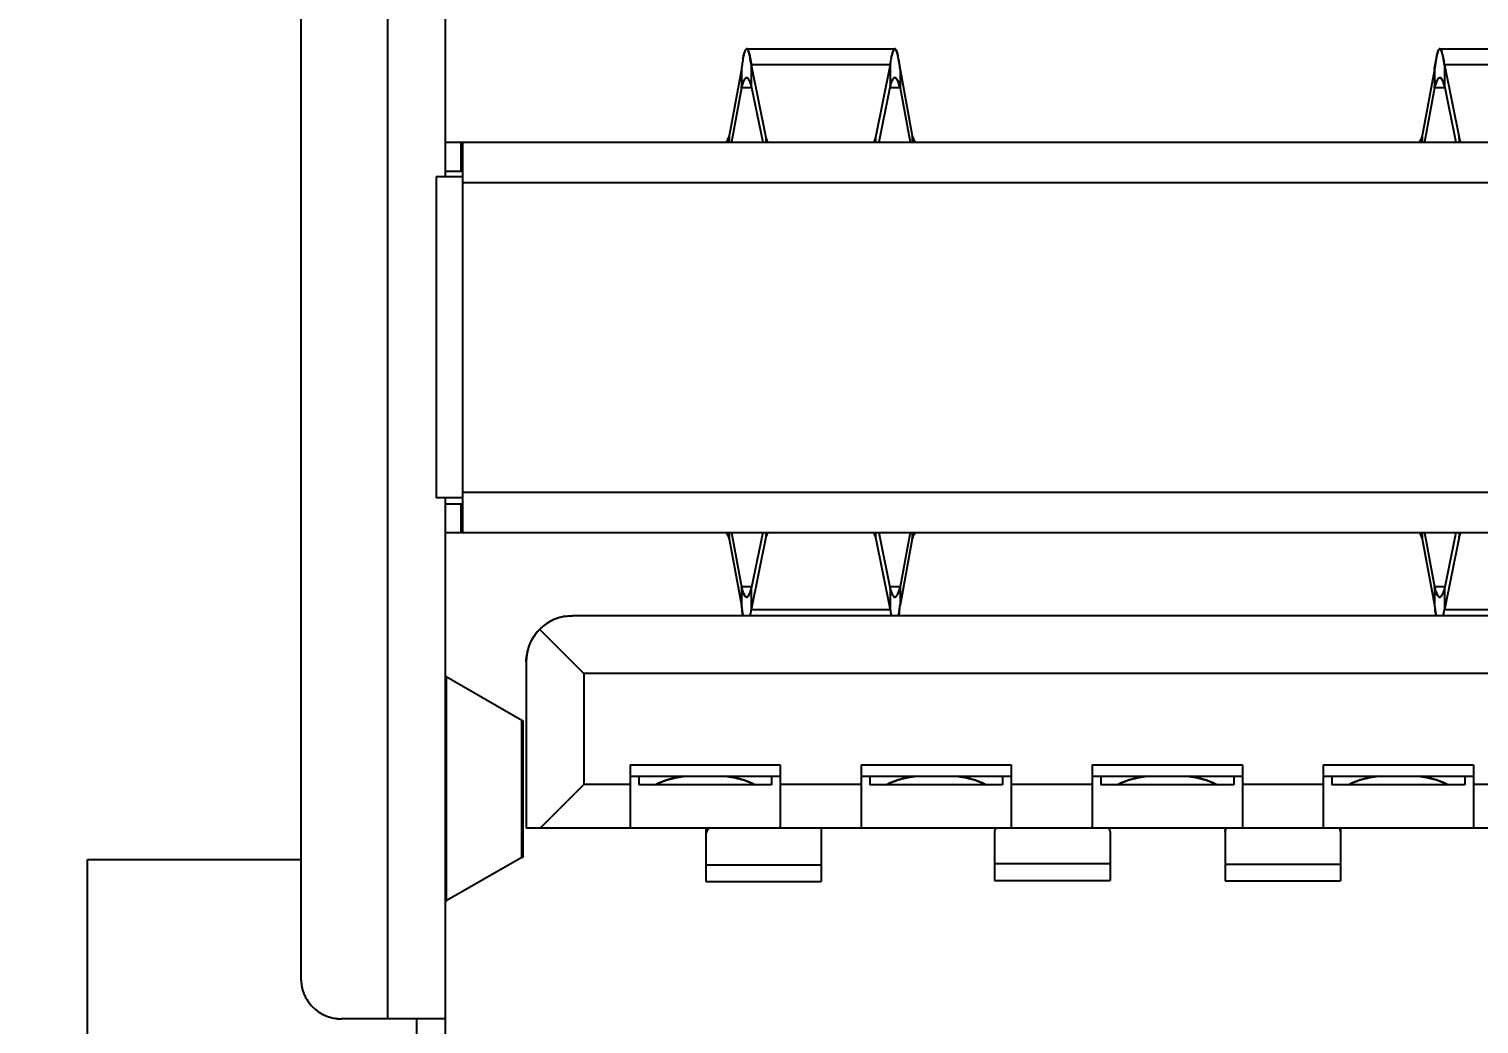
# Model space of a CAD drawing. Header units: millimetres. Extents: x 15 to 418, y 12 to 300.
# Drawn here: x 164.41 to 176.96, y 58.54 to 67.16 of the extents above; entities that cross this region are included whole.
import ezdxf

# ---------------------------------------------------------------- set-up
doc = ezdxf.new("R2010")
doc.units = ezdxf.units.MM
doc.header["$LTSCALE"] = 23.1
doc.layers.get('0').update_dxf_attribs({"linetype": 'CONTINUOUS'})
doc.styles.get("Standard").update_dxf_attribs({"font": 'txt', "width": 0.8})
doc.dimstyles.new('DIMSTYLE_3', dxfattribs={"dimtxt": 4, "dimasz": 4, "dimexe": 0.5, "dimexo": 0.0625, "dimgap": 1, "dimtad": 0, "dimtih": 1, "dimtoh": 1, "dimdec": 1, "dimdsep": 46, "dimtxsty": 'Standard', "dimblk": '_FILLED', "dimblk1": '_FILLED', "dimblk2": '_FILLED', "dimcen": 0.09, "dimadec": 0, "dimazin": 0, "dimtp": 0.01, "dimtm": 0.01, "dimtfac": 1, "dimtdec": 1, "dimtofl": 0, "dimtmove": 0, "dimatfit": 3, "dimldrblk": '_FILLED', "dimfxl": 0, "dimtolj": 1, "dimarcsym": 0})

# ---------------------------------------------------------------- blocks, each defined once
blk = doc.blocks.new('_FILLED')
at = {"color": 0, "linetype": 'ByBlock'}
blk.add_solid([(0, 0), (-1, 0.25), (-1, -0.25)], dxfattribs=at)
blk = doc.blocks.new('*D7')
at = {"color": 2, "linetype": 'Continuous', "transparency": 16777216}
for p, q in [((163.321, 75.647), (203.316, 75.647)), ((202.816, 75.647), (202.816, 62.851)), ((202.816, 50.055), (202.816, 62.851)), ((182.071, 50.055), (203.316, 50.055))]:
    blk.add_line(p, q, dxfattribs=at)
at = {"color": 2, "linetype": 'Continuous', "transparency": 16777216, "xscale": 4, "yscale": 4, "zscale": 4}
for p, rotation in [((202.816, 75.647), 90), ((202.816, 50.055), 270)]:
    blk.add_blockref('_FILLED', p, dxfattribs=dict(at, rotation=rotation))

msp = doc.modelspace()

# ---------------------------------------------------------------- linework, layer by layer
at = {"color": 7, "linetype": 'Continuous'}
for p, q in [((168.012, 71.055), (168.012, 65.875)), ((167.512, 70.405), (167.512, 58.585)), ((166.762, 70.055), (166.762, 58.935)), ((170.642, 66.943), (170.647, 66.924)), ((170.647, 66.924), (170.642, 66.943)), ((171.935, 66.897), (171.931, 66.919)), ((170.575, 66.805), (170.47, 66.229)), ((170.575, 66.805), (170.575, 66.645)), ((171.863, 66.844), (170.661, 66.844)), ((170.661, 66.844), (170.661, 66.664)), ((170.661, 66.844), (170.788, 66.216)), ((171.863, 66.844), (171.737, 66.216)), ((171.863, 66.844), (171.863, 66.664)), ((171.949, 66.805), (171.949, 66.645)), ((171.949, 66.805), (172.055, 66.229)), ((176.575, 66.805), (176.47, 66.229)), ((176.575, 66.805), (176.575, 66.645)), ((177.863, 66.844), (176.661, 66.844)), ((176.661, 66.844), (176.661, 66.664)), ((176.661, 66.844), (176.788, 66.216)), ((170.661, 66.664), (170.76, 66.175)), ((171.863, 66.664), (171.765, 66.175)), ((176.596, 66.707), (176.592, 66.696)), ((176.592, 66.696), (176.596, 66.707)), ((176.661, 66.664), (176.76, 66.175)), ((170.575, 66.645), (170.489, 66.175)), ((170.661, 66.645), (170.575, 66.645)), ((171.949, 66.645), (171.863, 66.645)), ((171.949, 66.645), (172.035, 66.175)), ((176.575, 66.645), (176.489, 66.175)), ((176.661, 66.645), (176.575, 66.645)), ((168.012, 66.175), (180.512, 66.175)), ((168.15, 65.925), (168.15, 66.175)), ((168.162, 66.175), (168.162, 62.795)), ((170.47, 66.229), (170.47, 66.175)), ((170.788, 66.216), (170.788, 66.175)), ((171.737, 66.216), (171.737, 66.175)), ((172.055, 66.229), (172.055, 66.175)), ((176.47, 66.229), (176.47, 66.175)), ((176.788, 66.216), (176.788, 66.175)), ((168.012, 65.925), (168.162, 65.925)), ((168.162, 65.875), (167.933, 65.875)), ((167.933, 65.875), (167.933, 63.095)), ((168.162, 65.825), (180.362, 65.825)), ((168.162, 63.145), (180.362, 63.145)), ((168.162, 63.095), (167.933, 63.095)), ((168.012, 63.095), (168.012, 57.935)), ((168.012, 63.045), (168.162, 63.045)), ((168.15, 62.795), (168.15, 63.045)), ((168.012, 62.795), (180.512, 62.795)), ((170.47, 62.795), (170.47, 62.742)), ((170.489, 62.795), (170.575, 62.326)), ((170.76, 62.795), (170.661, 62.307)), ((170.788, 62.795), (170.788, 62.755)), ((171.737, 62.795), (171.737, 62.755)), ((171.765, 62.795), (171.863, 62.307)), ((172.035, 62.795), (171.949, 62.326)), ((172.055, 62.795), (172.055, 62.742)), ((176.47, 62.795), (176.47, 62.742)), ((176.489, 62.795), (176.575, 62.326)), ((176.76, 62.795), (176.661, 62.307)), ((176.788, 62.795), (176.788, 62.755)), ((170.47, 62.742), (170.575, 62.166)), ((170.788, 62.755), (170.661, 62.127)), ((171.737, 62.755), (171.863, 62.127)), ((172.055, 62.742), (171.949, 62.166)), ((176.47, 62.742), (176.575, 62.166)), ((176.788, 62.755), (176.661, 62.127)), ((170.661, 62.326), (170.575, 62.326)), ((170.575, 62.326), (170.575, 62.166)), ((170.661, 62.307), (170.661, 62.127)), ((171.949, 62.326), (171.863, 62.326)), ((171.863, 62.307), (171.863, 62.127)), ((171.949, 62.326), (171.949, 62.166)), ((176.661, 62.326), (176.575, 62.326)), ((176.575, 62.326), (176.575, 62.166)), ((176.661, 62.307), (176.661, 62.127)), ((179.412, 62.075), (169.112, 62.075)), ((171.863, 62.127), (170.661, 62.127)), ((177.863, 62.127), (176.661, 62.127)), ((169.212, 61.575), (168.829, 61.958)), ((168.712, 61.675), (168.712, 60.235)), ((168.676, 61.168), (168.02, 61.545)), ((168.02, 61.545), (168.02, 59.606)), ((179.312, 61.575), (169.212, 61.575)), ((169.212, 61.575), (169.212, 60.615)), ((168.676, 61.168), (168.686, 61.16)), ((168.676, 59.983), (168.676, 61.168)), ((169.612, 60.785), (170.912, 60.785)), ((169.612, 60.785), (169.612, 60.235)), ((170.912, 60.785), (170.912, 60.235)), ((171.612, 60.785), (172.912, 60.785)), ((171.612, 60.785), (171.612, 60.235)), ((172.912, 60.785), (172.912, 60.235)), ((173.612, 60.785), (174.912, 60.785)), ((173.612, 60.785), (173.612, 60.235)), ((174.912, 60.785), (174.912, 60.235)), ((175.612, 60.785), (176.912, 60.785)), ((175.612, 60.785), (175.612, 60.235)), ((176.912, 60.785), (176.912, 60.235)), ((169.612, 60.685), (170.912, 60.685)), ((169.687, 60.685), (169.687, 60.61)), ((170.837, 60.685), (170.837, 60.61)), ((171.612, 60.685), (172.912, 60.685)), ((171.687, 60.685), (171.687, 60.61)), ((172.837, 60.685), (172.837, 60.61)), ((173.612, 60.685), (174.912, 60.685)), ((173.687, 60.685), (173.687, 60.61)), ((174.837, 60.685), (174.837, 60.61)), ((175.612, 60.685), (176.912, 60.685)), ((175.687, 60.685), (175.687, 60.61)), ((176.837, 60.685), (176.837, 60.61)), ((169.212, 60.615), (168.832, 60.235)), ((169.612, 60.615), (169.212, 60.615)), ((170.837, 60.61), (169.687, 60.61)), ((171.612, 60.615), (170.912, 60.615)), ((172.837, 60.61), (171.687, 60.61)), ((173.612, 60.615), (172.912, 60.615)), ((174.837, 60.61), (173.687, 60.61)), ((175.612, 60.615), (174.912, 60.615)), ((176.837, 60.61), (175.687, 60.61)), ((177.612, 60.615), (176.912, 60.615)), ((179.812, 60.235), (168.712, 60.235)), ((170.267, 60.235), (170.267, 59.774)), ((171.267, 60.235), (171.267, 59.774)), ((172.767, 60.207), (172.767, 59.784)), ((173.767, 60.207), (173.767, 59.784)), ((174.762, 60.235), (174.762, 59.779)), ((175.762, 60.235), (175.762, 59.779)), ((164.914, 59.965), (166.762, 59.965)), ((164.914, 57.105), (164.914, 59.965)), ((168.676, 59.983), (168.02, 59.606)), ((168.686, 59.991), (168.676, 59.983)), ((171.267, 59.917), (170.267, 59.917)), ((173.767, 59.927), (172.767, 59.927)), ((175.762, 59.922), (174.762, 59.922)), ((168.012, 58.585), (167.112, 58.585)), ((167.762, 58.585), (167.762, 56.155))]:
    msp.add_line(p, q, dxfattribs=at)
at = {"color": 6, "linetype": 'Continuous'}
for p, q in [((170.621, 66.984), (171.904, 66.984)), ((176.621, 66.984), (177.904, 66.984)), ((168.686, 59.991), (168.686, 61.16)), ((170.267, 59.774), (171.267, 59.774)), ((172.767, 59.784), (173.767, 59.784)), ((174.762, 59.779), (175.762, 59.779))]:
    msp.add_line(p, q, dxfattribs=at)
at = {"color": 7, "linetype": 'Continuous'}
for centre, radius, start, end in [((170.813, 66.889), 0.22, 161.8937, 163.3695), ((171.104, 66.743), 0.846, 10.4694, 11.995), ((177.538, 66.72), 0.964, 168.2742, 169.6498), ((177.472, 66.733), 0.898, 168.2257, 169.7035), ((173.599, 66.391), 3.052, 171.7142, 172.1979), ((173.482, 66.408), 2.934, 171.7036, 172.2067), ((173.869, 66.541), 2.029, 170.7659, 171.4096), ((173.785, 66.554), 1.944, 170.7507, 171.4225), ((174.872, 66.575), 1.81, 9.1379, 9.277), ((175.056, 66.604), 1.623, 9.1603, 9.3147), ((174.646, 66.539), 2.038, 8.5909, 9.132), ((174.735, 66.553), 1.948, 8.5795, 9.1454), ((176.236, 66.538), 0.443, 18.1033, 18.8621), ((176.238, 66.539), 0.441, 18.0911, 18.854), ((176.134, 66.505), 0.551, 16.7968, 18.0697), ((176.138, 66.506), 0.547, 16.7972, 18.0789), ((170.424, 66.203), 0.0314, 315.0583, 318.1023), ((172.101, 66.203), 0.0319, 221.7839, 224.7395), ((176.424, 66.203), 0.0314, 315.0583, 318.1023), ((170.424, 62.768), 0.0319, 41.7839, 44.7395), ((172.101, 62.768), 0.0314, 135.0583, 138.1023), ((176.424, 62.768), 0.0319, 41.7839, 44.7395), ((173.641, 62.586), 3.094, 187.8008, 188.1345), ((173.555, 62.573), 3.008, 187.7822, 188.1257), ((172.984, 62.491), 2.431, 188.1201, 188.7141), ((172.957, 62.487), 2.403, 188.1243, 188.7251), ((169.424, 62.508), 2.549, 351.3006, 351.875), ((169.665, 62.473), 2.305, 351.263, 351.8978), ((168.878, 62.586), 3.1, 351.8731, 352.199), ((168.962, 62.574), 3.015, 351.8822, 352.2175), ((179.641, 62.586), 3.094, 187.8008, 188.1345), ((179.555, 62.573), 3.008, 187.7822, 188.1257), ((178.984, 62.491), 2.431, 188.1201, 188.7141), ((178.957, 62.487), 2.403, 188.1243, 188.7251), ((169.112, 61.675), 0.4, 89.9964, 180.0036), ((169.111, 61.677), 0.398, 118.5376, 135.0446), ((169.114, 61.672), 0.404, 117.0578, 118.572), ((169.112, 61.676), 0.399, 110.1491, 117.0708), ((169.111, 61.68), 0.395, 107.8292, 110.126), ((169.113, 61.671), 0.404, 101.0806, 107.8174), ((169.114, 61.666), 0.41, 98.8163, 101.1055), ((169.385, 62.309), 1.289, 349.5561, 350.2079), ((169.4, 62.307), 1.274, 349.5461, 350.2054), ((169.086, 62.361), 1.592, 350.201, 350.7641), ((169.102, 62.358), 1.576, 350.2012, 350.7701), ((168.672, 62.427), 2.012, 350.8906, 351.4179), ((168.686, 62.425), 1.998, 350.8887, 351.4198), ((168.921, 62.388), 1.76, 350.7618, 350.8809), ((168.944, 62.384), 1.737, 350.7574, 350.878), ((173.853, 62.427), 2.012, 188.5821, 189.1094), ((173.839, 62.425), 1.998, 188.5802, 189.1113), ((173.603, 62.388), 1.759, 189.1191, 189.2389), ((173.581, 62.384), 1.736, 189.122, 189.2433), ((173.452, 62.363), 1.606, 189.2383, 189.7355), ((173.438, 62.361), 1.592, 189.2326, 189.7341), ((173.157, 62.312), 1.307, 189.7239, 190.4409), ((173.14, 62.309), 1.29, 189.7251, 190.4511), ((175.385, 62.309), 1.289, 349.5561, 350.2079), ((175.4, 62.307), 1.274, 349.5461, 350.2054), ((175.086, 62.361), 1.592, 350.201, 350.7641), ((175.102, 62.358), 1.576, 350.2012, 350.7701), ((174.672, 62.427), 2.012, 350.8906, 351.4179), ((174.686, 62.425), 1.998, 350.8887, 351.4198), ((174.921, 62.388), 1.76, 350.7618, 350.8809), ((174.944, 62.384), 1.737, 350.7574, 350.878), ((169.112, 61.676), 0.4, 134.9908, 152.5565), ((169.119, 61.674), 0.407, 162.207, 169.6455), ((169.108, 61.677), 0.396, 160.9265, 162.1719), ((169.109, 61.677), 0.397, 152.5076, 160.9207), ((169.122, 61.673), 0.41, 169.6387, 171.1857), ((167.115, 58.936), 0.353, 180.0656, 197.6772), ((167.112, 58.935), 0.35, 179.9956, 270.0044), ((167.111, 58.935), 0.349, 197.7366, 205.1109), ((167.113, 58.936), 0.351, 205.1088, 210.2817), ((167.112, 58.935), 0.349, 210.281, 215.9201), ((167.113, 58.936), 0.351, 215.9432, 234.0563), ((167.112, 58.935), 0.349, 234.0771, 238.5219), ((167.113, 58.936), 0.351, 238.523, 244.8903), ((167.112, 58.934), 0.349, 244.8886, 252.2689), ((167.113, 58.939), 0.353, 252.3357, 269.921)]:
    msp.add_arc(centre, radius, start, end, dxfattribs=at)
for points, knots in [([(170.602, 66.952), (170.601, 66.948), (170.596, 66.93), (170.592, 66.912), (170.589, 66.897)], [0, 0, 0, 0, 0.208296, 1, 1, 1, 1]), ([(170.589, 66.897), (170.59, 66.902), (170.594, 66.921), (170.598, 66.939), (170.602, 66.952)], [0, 0, 0, 0, 0.291148, 1, 1, 1, 1]), ([(170.618, 66.983), (170.614, 66.981), (170.608, 66.97), (170.604, 66.959), (170.602, 66.952)], [0, 0, 0, 0, 0.35859, 1, 1, 1, 1]), ([(170.618, 66.983), (170.619, 66.984), (170.622, 66.984), (170.626, 66.982), (170.63, 66.978), (170.632, 66.974), (170.633, 66.972)], [0, 0, 0, 0, 0.178898, 0.374725, 0.640937, 1, 1, 1, 1]), ([(170.633, 66.972), (170.631, 66.975), (170.628, 66.98), (170.623, 66.984), (170.621, 66.984)], [0, 0, 0, 0, 0.622365, 1, 1, 1, 1]), ([(170.633, 66.972), (170.633, 66.97), (170.638, 66.96), (170.64, 66.951), (170.642, 66.943)], [0, 0, 0, 0, 0.20189, 1, 1, 1, 1]), ([(170.642, 66.943), (170.642, 66.946), (170.639, 66.955), (170.636, 66.965), (170.633, 66.972)], [0, 0, 0, 0, 0.298458, 1, 1, 1, 1]), ([(170.647, 66.924), (170.648, 66.918), (170.654, 66.892), (170.658, 66.865), (170.661, 66.844)], [0, 0, 0, 0, 0.215856, 1, 1, 1, 1]), ([(170.661, 66.844), (170.66, 66.851), (170.656, 66.878), (170.651, 66.905), (170.647, 66.924)], [0, 0, 0, 0, 0.282857, 1, 1, 1, 1]), ([(171.867, 66.866), (171.868, 66.872), (171.871, 66.891), (171.875, 66.91), (171.878, 66.924)], [0, 0, 0, 0, 0.276824, 1, 1, 1, 1]), ([(171.891, 66.969), (171.89, 66.966), (171.884, 66.952), (171.88, 66.936), (171.878, 66.924)], [0, 0, 0, 0, 0.194432, 1, 1, 1, 1]), ([(171.878, 66.924), (171.879, 66.929), (171.882, 66.944), (171.886, 66.959), (171.891, 66.969)], [0, 0, 0, 0, 0.30547, 1, 1, 1, 1]), ([(171.904, 66.984), (171.901, 66.984), (171.895, 66.979), (171.892, 66.973), (171.891, 66.969)], [0, 0, 0, 0, 0.365961, 1, 1, 1, 1]), ([(171.891, 66.969), (171.892, 66.972), (171.894, 66.976), (171.898, 66.981), (171.902, 66.984), (171.905, 66.984), (171.906, 66.983)], [0, 0, 0, 0, 0.368805, 0.639067, 0.831279, 1, 1, 1, 1]), ([(171.906, 66.983), (171.907, 66.983), (171.909, 66.982), (171.911, 66.98), (171.912, 66.978)], [0, 0, 0, 0, 0.208573, 1, 1, 1, 1]), ([(171.912, 66.978), (171.911, 66.979), (171.91, 66.981), (171.908, 66.983), (171.906, 66.983)], [0, 0, 0, 0, 0.296985, 1, 1, 1, 1]), ([(171.912, 66.978), (171.913, 66.977), (171.916, 66.97), (171.919, 66.963), (171.921, 66.958)], [0, 0, 0, 0, 0.195626, 1, 1, 1, 1]), ([(171.921, 66.958), (171.92, 66.96), (171.918, 66.967), (171.915, 66.974), (171.912, 66.978)], [0, 0, 0, 0, 0.305675, 1, 1, 1, 1]), ([(171.921, 66.958), (171.922, 66.955), (171.926, 66.942), (171.929, 66.929), (171.931, 66.919)], [0, 0, 0, 0, 0.212833, 1, 1, 1, 1]), ([(171.931, 66.919), (171.93, 66.923), (171.927, 66.936), (171.924, 66.949), (171.921, 66.958)], [0, 0, 0, 0, 0.287095, 1, 1, 1, 1]), ([(176.603, 66.954), (176.602, 66.951), (176.598, 66.939), (176.595, 66.926), (176.593, 66.916)], [0, 0, 0, 0, 0.216421, 1, 1, 1, 1]), ([(176.593, 66.916), (176.594, 66.92), (176.597, 66.932), (176.6, 66.945), (176.603, 66.954)], [0, 0, 0, 0, 0.283116, 1, 1, 1, 1]), ([(176.609, 66.972), (176.609, 66.97), (176.606, 66.965), (176.604, 66.959), (176.603, 66.954)], [0, 0, 0, 0, 0.214841, 1, 1, 1, 1]), ([(176.603, 66.954), (176.603, 66.955), (176.605, 66.962), (176.607, 66.968), (176.609, 66.972)], [0, 0, 0, 0, 0.285552, 1, 1, 1, 1]), ([(176.616, 66.982), (176.616, 66.982), (176.613, 66.979), (176.611, 66.975), (176.609, 66.972)], [0, 0, 0, 0, 0.196968, 1, 1, 1, 1]), ([(176.609, 66.972), (176.61, 66.973), (176.612, 66.977), (176.614, 66.98), (176.616, 66.982)], [0, 0, 0, 0, 0.306939, 1, 1, 1, 1]), ([(176.621, 66.984), (176.62, 66.984), (176.618, 66.983), (176.617, 66.982), (176.616, 66.982)], [0, 0, 0, 0, 0.717766, 1, 1, 1, 1]), ([(176.616, 66.982), (176.617, 66.983), (176.62, 66.984), (176.624, 66.984), (176.627, 66.981), (176.629, 66.978), (176.63, 66.976)], [0, 0, 0, 0, 0.223424, 0.423145, 0.668296, 1, 1, 1, 1]), ([(176.63, 66.977), (176.629, 66.978), (176.627, 66.981), (176.624, 66.984), (176.621, 66.984)], [0, 0, 0, 0, 0.331877, 1, 1, 1, 1]), ([(176.638, 66.957), (176.638, 66.959), (176.635, 66.966), (176.633, 66.972), (176.63, 66.977)], [0, 0, 0, 0, 0.298934, 1, 1, 1, 1]), ([(176.63, 66.976), (176.631, 66.975), (176.634, 66.969), (176.637, 66.962), (176.638, 66.957)], [0, 0, 0, 0, 0.20199, 1, 1, 1, 1]), ([(176.644, 66.937), (176.643, 66.939), (176.642, 66.946), (176.64, 66.952), (176.638, 66.957)], [0, 0, 0, 0, 0.272734, 1, 1, 1, 1]), ([(176.644, 66.937), (176.645, 66.932), (176.65, 66.909), (176.655, 66.886), (176.658, 66.867)], [0, 0, 0, 0, 0.21271, 1, 1, 1, 1]), ([(176.658, 66.867), (176.657, 66.874), (176.653, 66.897), (176.648, 66.921), (176.644, 66.937)], [0, 0, 0, 0, 0.286092, 1, 1, 1, 1]), ([(170.589, 66.897), (170.589, 66.892), (170.585, 66.87), (170.581, 66.848), (170.579, 66.831)], [0, 0, 0, 0, 0.227748, 1, 1, 1, 1]), ([(171.935, 66.897), (171.936, 66.89), (171.942, 66.86), (171.946, 66.829), (171.949, 66.805)], [0, 0, 0, 0, 0.222133, 1, 1, 1, 1]), ([(171.949, 66.805), (171.948, 66.814), (171.944, 66.844), (171.939, 66.875), (171.935, 66.897)], [0, 0, 0, 0, 0.2765, 1, 1, 1, 1]), ([(176.589, 66.893), (176.588, 66.887), (176.583, 66.858), (176.578, 66.828), (176.575, 66.805)], [0, 0, 0, 0, 0.22367, 1, 1, 1, 1]), ([(176.575, 66.805), (176.576, 66.814), (176.58, 66.843), (176.585, 66.872), (176.589, 66.893)], [0, 0, 0, 0, 0.27516, 1, 1, 1, 1]), ([(170.592, 66.698), (170.591, 66.694), (170.584, 66.677), (170.579, 66.659), (170.575, 66.645)], [0, 0, 0, 0, 0.21757, 1, 1, 1, 1]), ([(170.575, 66.645), (170.576, 66.65), (170.582, 66.668), (170.587, 66.685), (170.592, 66.698)], [0, 0, 0, 0, 0.280954, 1, 1, 1, 1]), ([(170.604, 66.721), (170.603, 66.719), (170.598, 66.712), (170.595, 66.704), (170.592, 66.698)], [0, 0, 0, 0, 0.215224, 1, 1, 1, 1]), ([(170.592, 66.698), (170.593, 66.7), (170.597, 66.708), (170.6, 66.715), (170.604, 66.721)], [0, 0, 0, 0, 0.285033, 1, 1, 1, 1]), ([(170.61, 66.728), (170.609, 66.728), (170.607, 66.725), (170.605, 66.723), (170.604, 66.721)], [0, 0, 0, 0, 0.227103, 1, 1, 1, 1]), ([(170.604, 66.721), (170.604, 66.721), (170.606, 66.724), (170.608, 66.726), (170.61, 66.728)], [0, 0, 0, 0, 0.273736, 1, 1, 1, 1]), ([(170.644, 66.71), (170.642, 66.715), (170.637, 66.723), (170.628, 66.733), (170.617, 66.735), (170.612, 66.731), (170.61, 66.728)], [0, 0, 0, 0, 0.353879, 0.600544, 0.784204, 1, 1, 1, 1]), ([(170.61, 66.728), (170.61, 66.729), (170.614, 66.732), (170.618, 66.734), (170.621, 66.734)], [0, 0, 0, 0, 0.294548, 1, 1, 1, 1]), ([(170.644, 66.71), (170.646, 66.707), (170.652, 66.692), (170.658, 66.676), (170.661, 66.664)], [0, 0, 0, 0, 0.211067, 1, 1, 1, 1]), ([(170.661, 66.664), (170.66, 66.668), (170.655, 66.684), (170.649, 66.7), (170.644, 66.71)], [0, 0, 0, 0, 0.287723, 1, 1, 1, 1]), ([(171.88, 66.71), (171.879, 66.707), (171.872, 66.692), (171.867, 66.676), (171.863, 66.664)], [0, 0, 0, 0, 0.211127, 1, 1, 1, 1]), ([(171.863, 66.664), (171.865, 66.668), (171.87, 66.684), (171.875, 66.7), (171.88, 66.71)], [0, 0, 0, 0, 0.28773, 1, 1, 1, 1]), ([(171.892, 66.728), (171.891, 66.727), (171.886, 66.721), (171.883, 66.715), (171.88, 66.71)], [0, 0, 0, 0, 0.209033, 1, 1, 1, 1]), ([(171.88, 66.71), (171.881, 66.712), (171.885, 66.718), (171.888, 66.724), (171.892, 66.728)], [0, 0, 0, 0, 0.29249, 1, 1, 1, 1]), ([(171.898, 66.732), (171.897, 66.732), (171.895, 66.731), (171.893, 66.729), (171.892, 66.728)], [0, 0, 0, 0, 0.227574, 1, 1, 1, 1]), ([(171.892, 66.728), (171.892, 66.728), (171.894, 66.73), (171.896, 66.732), (171.898, 66.732)], [0, 0, 0, 0, 0.274766, 1, 1, 1, 1]), ([(171.932, 66.698), (171.93, 66.704), (171.925, 66.715), (171.917, 66.727), (171.907, 66.735), (171.9, 66.734), (171.898, 66.732)], [0, 0, 0, 0, 0.375073, 0.649675, 0.83885, 1, 1, 1, 1]), ([(171.904, 66.734), (171.909, 66.734), (171.918, 66.726), (171.926, 66.712), (171.93, 66.703), (171.932, 66.698)], [0, 0, 0, 0, 0.35712, 0.639085, 1, 1, 1, 1]), ([(171.932, 66.698), (171.934, 66.694), (171.94, 66.677), (171.946, 66.659), (171.949, 66.645)], [0, 0, 0, 0, 0.21752, 1, 1, 1, 1]), ([(171.949, 66.645), (171.948, 66.65), (171.943, 66.668), (171.937, 66.685), (171.932, 66.698)], [0, 0, 0, 0, 0.280884, 1, 1, 1, 1]), ([(176.592, 66.696), (176.59, 66.692), (176.584, 66.675), (176.579, 66.658), (176.575, 66.645)], [0, 0, 0, 0, 0.219177, 1, 1, 1, 1]), ([(176.575, 66.645), (176.576, 66.65), (176.581, 66.667), (176.587, 66.684), (176.592, 66.696)], [0, 0, 0, 0, 0.279415, 1, 1, 1, 1]), ([(176.608, 66.727), (176.607, 66.725), (176.602, 66.719), (176.599, 66.713), (176.596, 66.707)], [0, 0, 0, 0, 0.209928, 1, 1, 1, 1]), ([(176.596, 66.707), (176.597, 66.709), (176.601, 66.716), (176.605, 66.723), (176.608, 66.727)], [0, 0, 0, 0, 0.291439, 1, 1, 1, 1]), ([(176.625, 66.733), (176.622, 66.734), (176.615, 66.734), (176.61, 66.729), (176.608, 66.727)], [0, 0, 0, 0, 0.440166, 1, 1, 1, 1]), ([(176.608, 66.727), (176.609, 66.728), (176.613, 66.731), (176.617, 66.734), (176.621, 66.734)], [0, 0, 0, 0, 0.302631, 1, 1, 1, 1]), ([(176.625, 66.733), (176.625, 66.733), (176.629, 66.731), (176.632, 66.728), (176.635, 66.726)], [0, 0, 0, 0, 0.213807, 1, 1, 1, 1]), ([(176.635, 66.726), (176.634, 66.727), (176.631, 66.73), (176.627, 66.732), (176.625, 66.733)], [0, 0, 0, 0, 0.293478, 1, 1, 1, 1]), ([(176.635, 66.726), (176.635, 66.725), (176.638, 66.722), (176.64, 66.718), (176.641, 66.716)], [0, 0, 0, 0, 0.225938, 1, 1, 1, 1]), ([(176.641, 66.716), (176.641, 66.717), (176.639, 66.72), (176.636, 66.723), (176.635, 66.726)], [0, 0, 0, 0, 0.274716, 1, 1, 1, 1]), ([(176.641, 66.716), (176.642, 66.713), (176.648, 66.702), (176.653, 66.69), (176.656, 66.681)], [0, 0, 0, 0, 0.211864, 1, 1, 1, 1]), ([(176.656, 66.681), (176.655, 66.685), (176.65, 66.696), (176.646, 66.708), (176.641, 66.716)], [0, 0, 0, 0, 0.287448, 1, 1, 1, 1]), ([(170.447, 66.182), (170.448, 66.183), (170.453, 66.189), (170.456, 66.195), (170.459, 66.2)], [0, 0, 0, 0, 0.208048, 1, 1, 1, 1]), ([(170.459, 66.2), (170.458, 66.198), (170.454, 66.192), (170.451, 66.186), (170.447, 66.182)], [0, 0, 0, 0, 0.293258, 1, 1, 1, 1]), ([(170.459, 66.2), (170.46, 66.202), (170.464, 66.212), (170.467, 66.221), (170.47, 66.229)], [0, 0, 0, 0, 0.223203, 1, 1, 1, 1]), ([(170.47, 66.229), (170.469, 66.226), (170.465, 66.217), (170.462, 66.207), (170.459, 66.2)], [0, 0, 0, 0, 0.275561, 1, 1, 1, 1]), ([(170.788, 66.216), (170.789, 66.212), (170.792, 66.198), (170.797, 66.185), (170.802, 66.175)], [0, 0, 0, 0, 0.245672, 1, 1, 1, 1]), ([(170.802, 66.175), (170.801, 66.178), (170.794, 66.191), (170.79, 66.205), (170.788, 66.216)], [0, 0, 0, 0, 0.255309, 1, 1, 1, 1]), ([(171.722, 66.175), (171.724, 66.178), (171.73, 66.191), (171.735, 66.205), (171.737, 66.216)], [0, 0, 0, 0, 0.255322, 1, 1, 1, 1]), ([(171.737, 66.216), (171.736, 66.212), (171.733, 66.198), (171.727, 66.185), (171.722, 66.175)], [0, 0, 0, 0, 0.245692, 1, 1, 1, 1]), ([(172.055, 66.229), (172.056, 66.226), (172.059, 66.217), (172.063, 66.207), (172.066, 66.2)], [0, 0, 0, 0, 0.275959, 1, 1, 1, 1]), ([(172.066, 66.2), (172.065, 66.202), (172.061, 66.212), (172.057, 66.221), (172.055, 66.229)], [0, 0, 0, 0, 0.223269, 1, 1, 1, 1]), ([(172.066, 66.2), (172.067, 66.198), (172.07, 66.192), (172.074, 66.186), (172.077, 66.182)], [0, 0, 0, 0, 0.292903, 1, 1, 1, 1]), ([(172.077, 66.182), (172.076, 66.183), (172.072, 66.189), (172.068, 66.195), (172.066, 66.2)], [0, 0, 0, 0, 0.207848, 1, 1, 1, 1]), ([(176.447, 66.182), (176.448, 66.183), (176.453, 66.189), (176.456, 66.195), (176.459, 66.2)], [0, 0, 0, 0, 0.208048, 1, 1, 1, 1]), ([(176.459, 66.2), (176.458, 66.198), (176.454, 66.192), (176.451, 66.186), (176.447, 66.182)], [0, 0, 0, 0, 0.293258, 1, 1, 1, 1]), ([(176.459, 66.2), (176.46, 66.202), (176.464, 66.212), (176.467, 66.221), (176.47, 66.229)], [0, 0, 0, 0, 0.223203, 1, 1, 1, 1]), ([(176.47, 66.229), (176.469, 66.226), (176.465, 66.217), (176.462, 66.207), (176.459, 66.2)], [0, 0, 0, 0, 0.275561, 1, 1, 1, 1]), ([(176.788, 66.216), (176.789, 66.212), (176.792, 66.198), (176.797, 66.185), (176.802, 66.175)], [0, 0, 0, 0, 0.245672, 1, 1, 1, 1]), ([(176.802, 66.175), (176.801, 66.178), (176.794, 66.191), (176.79, 66.205), (176.788, 66.216)], [0, 0, 0, 0, 0.255309, 1, 1, 1, 1]), ([(170.447, 62.789), (170.448, 62.788), (170.453, 62.782), (170.456, 62.776), (170.459, 62.771)], [0, 0, 0, 0, 0.207848, 1, 1, 1, 1]), ([(170.459, 62.771), (170.458, 62.773), (170.454, 62.779), (170.451, 62.785), (170.447, 62.789)], [0, 0, 0, 0, 0.292903, 1, 1, 1, 1]), ([(170.459, 62.771), (170.46, 62.769), (170.464, 62.759), (170.467, 62.749), (170.47, 62.742)], [0, 0, 0, 0, 0.223269, 1, 1, 1, 1]), ([(170.47, 62.742), (170.469, 62.745), (170.465, 62.754), (170.462, 62.764), (170.459, 62.771)], [0, 0, 0, 0, 0.275959, 1, 1, 1, 1]), ([(170.802, 62.796), (170.801, 62.793), (170.794, 62.78), (170.79, 62.766), (170.788, 62.755)], [0, 0, 0, 0, 0.255322, 1, 1, 1, 1]), ([(170.788, 62.755), (170.789, 62.759), (170.792, 62.773), (170.797, 62.786), (170.802, 62.796)], [0, 0, 0, 0, 0.245692, 1, 1, 1, 1]), ([(171.737, 62.755), (171.736, 62.759), (171.733, 62.773), (171.727, 62.786), (171.722, 62.796)], [0, 0, 0, 0, 0.245672, 1, 1, 1, 1]), ([(171.722, 62.796), (171.724, 62.793), (171.73, 62.78), (171.735, 62.766), (171.737, 62.755)], [0, 0, 0, 0, 0.255309, 1, 1, 1, 1]), ([(172.055, 62.742), (172.056, 62.745), (172.059, 62.754), (172.063, 62.764), (172.066, 62.771)], [0, 0, 0, 0, 0.275561, 1, 1, 1, 1]), ([(172.066, 62.771), (172.065, 62.769), (172.061, 62.759), (172.057, 62.749), (172.055, 62.742)], [0, 0, 0, 0, 0.223203, 1, 1, 1, 1]), ([(172.066, 62.771), (172.067, 62.773), (172.07, 62.779), (172.074, 62.785), (172.077, 62.789)], [0, 0, 0, 0, 0.293258, 1, 1, 1, 1]), ([(172.077, 62.789), (172.076, 62.788), (172.072, 62.782), (172.068, 62.776), (172.066, 62.771)], [0, 0, 0, 0, 0.208048, 1, 1, 1, 1]), ([(176.459, 62.771), (176.458, 62.773), (176.454, 62.779), (176.451, 62.785), (176.447, 62.789)], [0, 0, 0, 0, 0.292903, 1, 1, 1, 1]), ([(176.447, 62.789), (176.448, 62.788), (176.453, 62.782), (176.456, 62.776), (176.459, 62.771)], [0, 0, 0, 0, 0.207848, 1, 1, 1, 1]), ([(176.47, 62.742), (176.469, 62.745), (176.465, 62.754), (176.462, 62.764), (176.459, 62.771)], [0, 0, 0, 0, 0.275959, 1, 1, 1, 1]), ([(176.459, 62.771), (176.46, 62.769), (176.464, 62.759), (176.467, 62.749), (176.47, 62.742)], [0, 0, 0, 0, 0.223269, 1, 1, 1, 1]), ([(176.802, 62.796), (176.801, 62.793), (176.794, 62.78), (176.79, 62.766), (176.788, 62.755)], [0, 0, 0, 0, 0.255322, 1, 1, 1, 1]), ([(176.788, 62.755), (176.789, 62.759), (176.792, 62.773), (176.797, 62.786), (176.802, 62.796)], [0, 0, 0, 0, 0.245692, 1, 1, 1, 1]), ([(170.592, 62.273), (170.591, 62.277), (170.584, 62.294), (170.579, 62.312), (170.575, 62.326)], [0, 0, 0, 0, 0.21752, 1, 1, 1, 1]), ([(170.575, 62.326), (170.576, 62.321), (170.582, 62.303), (170.587, 62.286), (170.592, 62.273)], [0, 0, 0, 0, 0.280884, 1, 1, 1, 1]), ([(170.621, 62.237), (170.615, 62.237), (170.606, 62.245), (170.599, 62.258), (170.594, 62.268), (170.592, 62.273)], [0, 0, 0, 0, 0.35712, 0.639085, 1, 1, 1, 1]), ([(170.592, 62.273), (170.595, 62.267), (170.6, 62.256), (170.608, 62.244), (170.617, 62.236), (170.624, 62.237), (170.627, 62.238)], [0, 0, 0, 0, 0.375073, 0.649675, 0.83885, 1, 1, 1, 1]), ([(170.633, 62.243), (170.634, 62.244), (170.638, 62.25), (170.642, 62.256), (170.644, 62.261)], [0, 0, 0, 0, 0.209039, 1, 1, 1, 1]), ([(170.644, 62.261), (170.643, 62.259), (170.64, 62.253), (170.636, 62.247), (170.633, 62.243)], [0, 0, 0, 0, 0.292483, 1, 1, 1, 1]), ([(170.644, 62.261), (170.646, 62.264), (170.652, 62.279), (170.658, 62.295), (170.661, 62.307)], [0, 0, 0, 0, 0.211127, 1, 1, 1, 1]), ([(170.661, 62.307), (170.66, 62.303), (170.655, 62.287), (170.649, 62.271), (170.644, 62.261)], [0, 0, 0, 0, 0.28773, 1, 1, 1, 1]), ([(171.88, 62.261), (171.879, 62.264), (171.872, 62.279), (171.867, 62.295), (171.863, 62.307)], [0, 0, 0, 0, 0.211067, 1, 1, 1, 1]), ([(171.863, 62.307), (171.865, 62.303), (171.87, 62.287), (171.875, 62.271), (171.88, 62.261)], [0, 0, 0, 0, 0.287723, 1, 1, 1, 1]), ([(171.88, 62.261), (171.883, 62.256), (171.888, 62.248), (171.896, 62.238), (171.907, 62.236), (171.913, 62.24), (171.915, 62.243)], [0, 0, 0, 0, 0.353879, 0.600544, 0.784204, 1, 1, 1, 1]), ([(171.921, 62.25), (171.922, 62.252), (171.926, 62.259), (171.93, 62.267), (171.932, 62.273)], [0, 0, 0, 0, 0.215222, 1, 1, 1, 1]), ([(171.932, 62.273), (171.931, 62.271), (171.928, 62.263), (171.924, 62.255), (171.921, 62.25)], [0, 0, 0, 0, 0.285036, 1, 1, 1, 1]), ([(171.932, 62.273), (171.934, 62.277), (171.94, 62.294), (171.946, 62.312), (171.949, 62.326)], [0, 0, 0, 0, 0.21757, 1, 1, 1, 1]), ([(171.949, 62.326), (171.948, 62.321), (171.943, 62.303), (171.937, 62.286), (171.932, 62.273)], [0, 0, 0, 0, 0.280954, 1, 1, 1, 1]), ([(176.592, 62.273), (176.591, 62.277), (176.584, 62.294), (176.579, 62.312), (176.575, 62.326)], [0, 0, 0, 0, 0.21752, 1, 1, 1, 1]), ([(176.575, 62.326), (176.576, 62.321), (176.582, 62.303), (176.587, 62.286), (176.592, 62.273)], [0, 0, 0, 0, 0.280884, 1, 1, 1, 1]), ([(176.621, 62.237), (176.615, 62.237), (176.606, 62.245), (176.599, 62.258), (176.594, 62.268), (176.592, 62.273)], [0, 0, 0, 0, 0.35712, 0.639085, 1, 1, 1, 1]), ([(176.592, 62.273), (176.595, 62.267), (176.6, 62.256), (176.608, 62.244), (176.617, 62.236), (176.624, 62.237), (176.627, 62.238)], [0, 0, 0, 0, 0.375073, 0.649675, 0.83885, 1, 1, 1, 1]), ([(176.633, 62.243), (176.634, 62.244), (176.638, 62.25), (176.642, 62.256), (176.644, 62.261)], [0, 0, 0, 0, 0.209039, 1, 1, 1, 1]), ([(176.644, 62.261), (176.643, 62.259), (176.64, 62.253), (176.636, 62.247), (176.633, 62.243)], [0, 0, 0, 0, 0.292483, 1, 1, 1, 1]), ([(176.644, 62.261), (176.646, 62.264), (176.652, 62.279), (176.658, 62.295), (176.661, 62.307)], [0, 0, 0, 0, 0.211127, 1, 1, 1, 1]), ([(176.661, 62.307), (176.66, 62.303), (176.655, 62.287), (176.649, 62.271), (176.644, 62.261)], [0, 0, 0, 0, 0.28773, 1, 1, 1, 1]), ([(170.627, 62.238), (170.627, 62.239), (170.629, 62.24), (170.631, 62.242), (170.633, 62.243)], [0, 0, 0, 0, 0.227568, 1, 1, 1, 1]), ([(170.633, 62.243), (170.632, 62.243), (170.63, 62.241), (170.628, 62.239), (170.627, 62.238)], [0, 0, 0, 0, 0.274773, 1, 1, 1, 1]), ([(171.915, 62.243), (171.914, 62.242), (171.911, 62.239), (171.907, 62.237), (171.904, 62.237)], [0, 0, 0, 0, 0.294548, 1, 1, 1, 1]), ([(171.915, 62.243), (171.916, 62.243), (171.918, 62.246), (171.92, 62.248), (171.921, 62.25)], [0, 0, 0, 0, 0.227105, 1, 1, 1, 1]), ([(171.921, 62.25), (171.92, 62.25), (171.919, 62.247), (171.917, 62.244), (171.915, 62.243)], [0, 0, 0, 0, 0.273733, 1, 1, 1, 1]), ([(176.627, 62.238), (176.627, 62.239), (176.629, 62.24), (176.631, 62.242), (176.633, 62.243)], [0, 0, 0, 0, 0.227568, 1, 1, 1, 1]), ([(176.633, 62.243), (176.632, 62.243), (176.63, 62.241), (176.628, 62.239), (176.627, 62.238)], [0, 0, 0, 0, 0.274773, 1, 1, 1, 1]), ([(169.052, 62.071), (169.057, 62.072), (169.077, 62.074), (169.097, 62.076), (169.112, 62.075)], [0, 0, 0, 0, 0.24683, 1, 1, 1, 1]), ([(170.581, 62.123), (170.582, 62.119), (170.584, 62.103), (170.587, 62.087), (170.589, 62.075)], [0, 0, 0, 0, 0.266729, 1, 1, 1, 1]), ([(170.589, 62.075), (170.589, 62.079), (170.586, 62.095), (170.583, 62.111), (170.581, 62.123)], [0, 0, 0, 0, 0.232991, 1, 1, 1, 1]), ([(171.935, 62.075), (171.936, 62.079), (171.939, 62.095), (171.941, 62.111), (171.943, 62.123)], [0, 0, 0, 0, 0.232905, 1, 1, 1, 1]), ([(171.943, 62.123), (171.943, 62.119), (171.94, 62.103), (171.938, 62.087), (171.935, 62.075)], [0, 0, 0, 0, 0.266679, 1, 1, 1, 1]), ([(176.581, 62.123), (176.582, 62.119), (176.584, 62.103), (176.587, 62.087), (176.589, 62.075)], [0, 0, 0, 0, 0.266729, 1, 1, 1, 1]), ([(176.589, 62.075), (176.589, 62.079), (176.586, 62.095), (176.583, 62.111), (176.581, 62.123)], [0, 0, 0, 0, 0.232991, 1, 1, 1, 1]), ([(168.712, 61.675), (168.712, 61.681), (168.713, 61.701), (168.715, 61.721), (168.717, 61.736)], [0, 0, 0, 0, 0.252099, 1, 1, 1, 1]), ([(168.02, 61.545), (168.019, 61.546), (168.015, 61.548), (168.012, 61.552), (168.012, 61.556)], [0, 0, 0, 0, 0.317573, 1, 1, 1, 1]), ([(168.685, 61.158), (168.685, 61.159), (168.686, 61.161), (168.684, 61.164), (168.681, 61.166), (168.678, 61.167), (168.676, 61.168)], [0, 0, 0, 0, 0.174899, 0.367278, 0.634278, 1, 1, 1, 1]), ([(168.683, 61.156), (168.683, 61.155), (168.681, 61.154), (168.68, 61.154), (168.68, 61.153)], [0, 0, 0, 0, 0.719817, 1, 1, 1, 1]), ([(168.686, 61.16), (168.686, 61.16), (168.685, 61.158), (168.684, 61.157), (168.683, 61.156)], [0, 0, 0, 0, 0.217699, 1, 1, 1, 1]), ([(170.091, 60.685), (170.043, 60.681), (169.953, 60.664), (169.867, 60.631), (169.83, 60.61)], [0, 0, 0, 0, 0.534867, 1, 1, 1, 1]), ([(169.83, 60.61), (169.867, 60.631), (169.953, 60.664), (170.042, 60.681), (170.091, 60.685)], [0, 0, 0, 0, 0.464284, 1, 1, 1, 1]), ([(170.434, 60.685), (170.482, 60.681), (170.572, 60.664), (170.657, 60.631), (170.694, 60.61)], [0, 0, 0, 0, 0.535716, 1, 1, 1, 1]), ([(170.694, 60.61), (170.657, 60.631), (170.572, 60.664), (170.482, 60.681), (170.434, 60.685)], [0, 0, 0, 0, 0.465134, 1, 1, 1, 1]), ([(171.83, 60.61), (171.867, 60.631), (171.953, 60.664), (172.042, 60.681), (172.091, 60.685)], [0, 0, 0, 0, 0.464284, 1, 1, 1, 1]), ([(172.091, 60.685), (172.043, 60.681), (171.953, 60.664), (171.867, 60.631), (171.83, 60.61)], [0, 0, 0, 0, 0.534867, 1, 1, 1, 1]), ([(172.434, 60.685), (172.482, 60.681), (172.572, 60.664), (172.657, 60.631), (172.694, 60.61)], [0, 0, 0, 0, 0.535716, 1, 1, 1, 1]), ([(172.694, 60.61), (172.657, 60.631), (172.572, 60.664), (172.482, 60.681), (172.434, 60.685)], [0, 0, 0, 0, 0.465134, 1, 1, 1, 1]), ([(173.83, 60.61), (173.867, 60.631), (173.953, 60.664), (174.042, 60.681), (174.091, 60.685)], [0, 0, 0, 0, 0.464284, 1, 1, 1, 1]), ([(174.091, 60.685), (174.043, 60.681), (173.953, 60.664), (173.867, 60.631), (173.83, 60.61)], [0, 0, 0, 0, 0.534867, 1, 1, 1, 1]), ([(174.434, 60.685), (174.482, 60.681), (174.572, 60.664), (174.657, 60.631), (174.694, 60.61)], [0, 0, 0, 0, 0.535716, 1, 1, 1, 1]), ([(174.694, 60.61), (174.657, 60.631), (174.572, 60.664), (174.482, 60.681), (174.434, 60.685)], [0, 0, 0, 0, 0.465134, 1, 1, 1, 1]), ([(175.83, 60.61), (175.867, 60.631), (175.953, 60.664), (176.042, 60.681), (176.091, 60.685)], [0, 0, 0, 0, 0.464284, 1, 1, 1, 1]), ([(176.091, 60.685), (176.043, 60.681), (175.953, 60.664), (175.867, 60.631), (175.83, 60.61)], [0, 0, 0, 0, 0.534867, 1, 1, 1, 1]), ([(176.434, 60.685), (176.482, 60.681), (176.572, 60.664), (176.657, 60.631), (176.694, 60.61)], [0, 0, 0, 0, 0.535716, 1, 1, 1, 1]), ([(176.694, 60.61), (176.657, 60.631), (176.572, 60.664), (176.482, 60.681), (176.434, 60.685)], [0, 0, 0, 0, 0.465134, 1, 1, 1, 1]), ([(170.277, 60.212), (170.276, 60.209), (170.27, 60.197), (170.267, 60.184), (170.267, 60.174)], [0, 0, 0, 0, 0.257264, 1, 1, 1, 1]), ([(170.277, 60.212), (170.278, 60.214), (170.283, 60.223), (170.29, 60.231), (170.296, 60.236)], [0, 0, 0, 0, 0.243671, 1, 1, 1, 1]), ([(170.296, 60.236), (170.294, 60.235), (170.287, 60.227), (170.281, 60.219), (170.277, 60.212)], [0, 0, 0, 0, 0.256993, 1, 1, 1, 1]), ([(172.774, 60.236), (172.773, 60.233), (172.769, 60.224), (172.767, 60.214), (172.767, 60.207)], [0, 0, 0, 0, 0.256938, 1, 1, 1, 1]), ([(173.767, 60.207), (173.767, 60.214), (173.765, 60.224), (173.761, 60.233), (173.76, 60.236)], [0, 0, 0, 0, 0.743054, 1, 1, 1, 1]), ([(174.762, 60.202), (174.762, 60.21), (174.764, 60.22), (174.769, 60.229), (174.77, 60.232)], [0, 0, 0, 0, 0.743266, 1, 1, 1, 1]), ([(174.77, 60.232), (174.769, 60.229), (174.764, 60.22), (174.762, 60.21), (174.762, 60.202)], [0, 0, 0, 0, 0.257308, 1, 1, 1, 1]), ([(175.755, 60.232), (175.756, 60.229), (175.76, 60.22), (175.762, 60.21), (175.762, 60.202)], [0, 0, 0, 0, 0.25675, 1, 1, 1, 1]), ([(175.762, 60.202), (175.762, 60.205), (175.762, 60.215), (175.758, 60.225), (175.755, 60.232)], [0, 0, 0, 0, 0.245272, 1, 1, 1, 1]), ([(168.676, 59.983), (168.678, 59.984), (168.682, 59.985), (168.685, 59.988), (168.686, 59.992), (168.684, 59.994), (168.683, 59.995)], [0, 0, 0, 0, 0.363161, 0.608423, 0.786252, 1, 1, 1, 1]), ([(168.68, 59.998), (168.68, 59.997), (168.681, 59.997), (168.683, 59.996), (168.683, 59.995)], [0, 0, 0, 0, 0.28021, 1, 1, 1, 1]), ([(168.683, 59.995), (168.684, 59.995), (168.685, 59.994), (168.686, 59.992), (168.686, 59.991)], [0, 0, 0, 0, 0.298788, 1, 1, 1, 1]), ([(168.02, 59.606), (168.019, 59.605), (168.015, 59.603), (168.012, 59.598), (168.012, 59.595)], [0, 0, 0, 0, 0.317761, 1, 1, 1, 1])]:
    msp.add_open_spline(points, degree=3, knots=knots, dxfattribs=at)
for points in [[(170.621, 66.984), (170.62, 66.984), (170.619, 66.984), (170.618, 66.983)], [(171.906, 66.983), (171.906, 66.984), (171.905, 66.984), (171.904, 66.984)], [(171.898, 66.732), (171.9, 66.733), (171.902, 66.734), (171.904, 66.734)], [(176.621, 66.734), (176.622, 66.734), (176.623, 66.734), (176.625, 66.733)], [(170.627, 62.238), (170.625, 62.238), (170.623, 62.237), (170.621, 62.237)], [(176.627, 62.238), (176.625, 62.238), (176.623, 62.237), (176.621, 62.237)], [(168.016, 61.548), (168.017, 61.547), (168.018, 61.546), (168.02, 61.545)], [(168.016, 59.603), (168.017, 59.604), (168.018, 59.605), (168.02, 59.606)]]:
    msp.add_open_spline(points, degree=3, dxfattribs=at)

# ---------------------------------------------------------------- dimensions: what is measured, and where the dimension line sits
at = {"color": 2, "linetype": 'Continuous'}
dim = msp.add_linear_dim(base=(202.816, 50.055), p1=(163.258, 75.647), p2=(182.008, 50.055), angle=270, dimstyle='DIMSTYLE_3', override={"dimtad": 1, "dimtih": 0, "dimtoh": 0}, dxfattribs=at)
dim.commit()
dim.dimension.update_dxf_attribs({"geometry": '*D7', "text_midpoint": (202.816, 56.451), "dimtype": 160})

doc.saveas('drawing.dxf')
